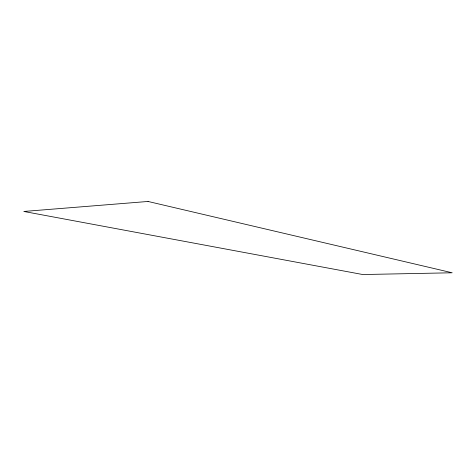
<?xml version="1.0" encoding="UTF-8"?>
<svg xmlns="http://www.w3.org/2000/svg" width="476" height="476" viewBox="0 0 476 476"><rect width="100%" height="100%" fill="white"/><g stroke="black" fill="none" stroke-linecap="round" stroke-linejoin="round"><path stroke-width="0.71" d="M148.042 201.461L23.8 211.457L362.772 274.539L452.2 272.778L148.042 201.461"/></g></svg>
